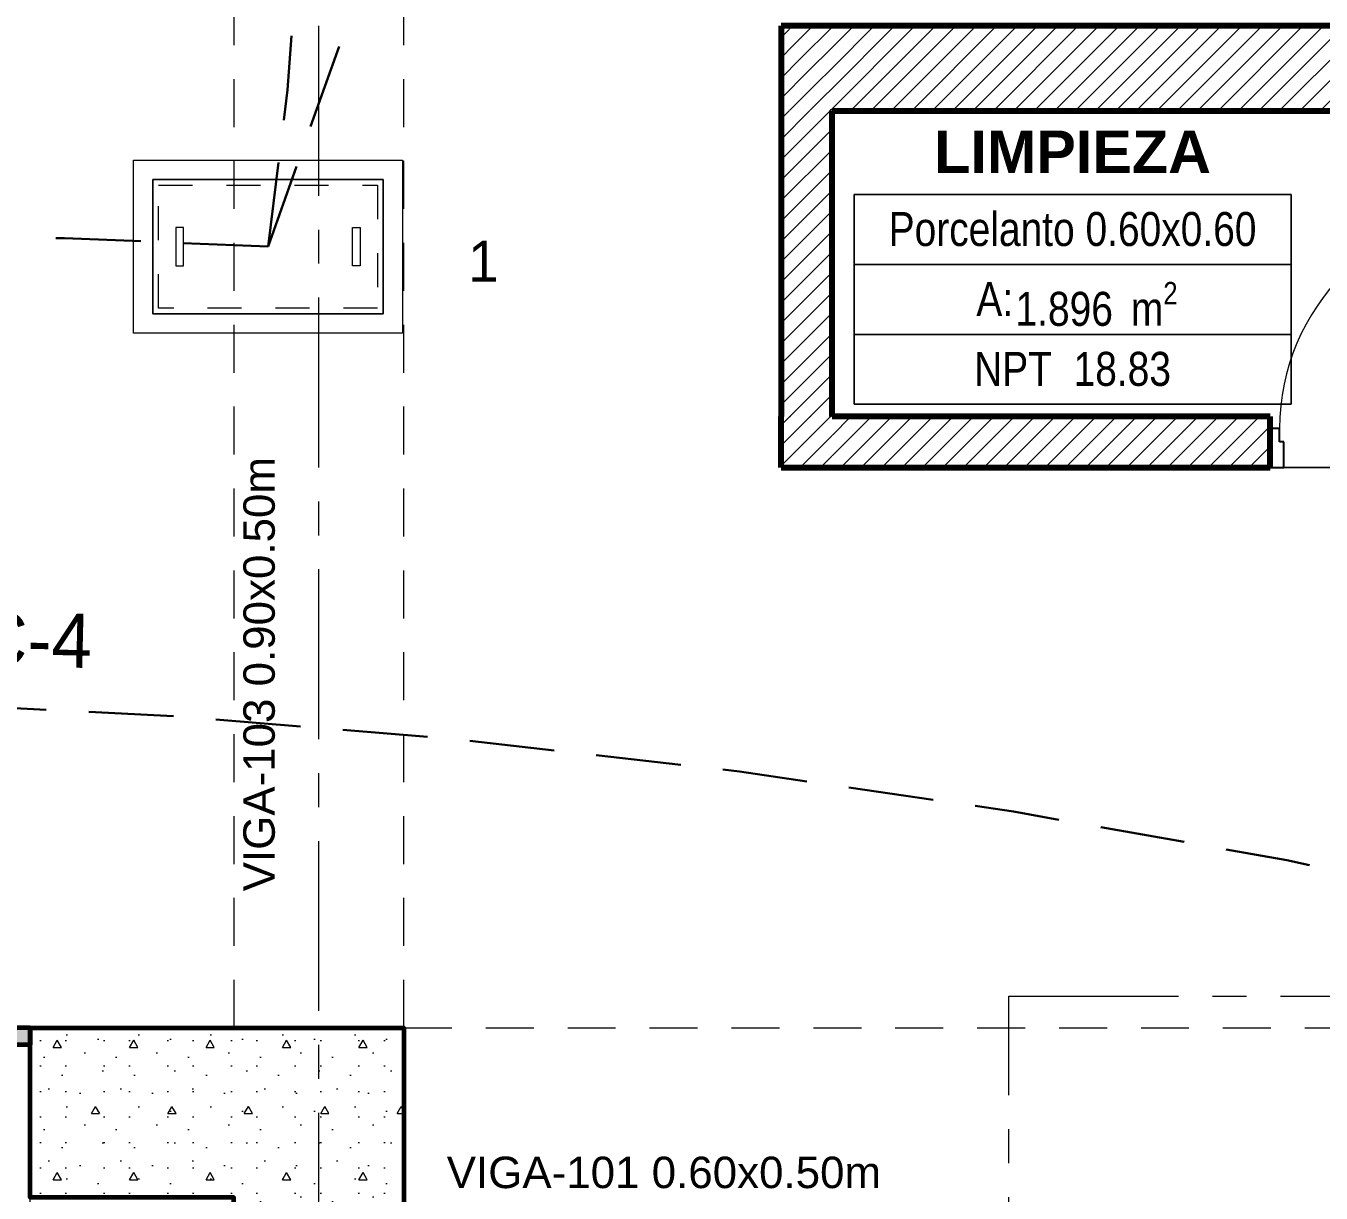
# Model space of a CAD drawing. Header units: inches. Extents: x -19 to 5698, y -728 to 92.
# Drawn here: x 413.458 to 417.27, y 16.913 to 20.35 of the extents above; entities that cross this region are included whole.
import ezdxf

# ---------------------------------------------------------------- set-up
doc = ezdxf.new("R2010")
doc.units = ezdxf.units.IN
doc.header["$MEASUREMENT"] = 0
doc.set_wipeout_variables(frame=1)
for name, pattern in [('01 HJ$0$REF - 01 HJ$0$HIDDEN2', [0.1875, 0.125, -0.0625]), ('CONTINUA', [0]), ('HIDDEN', [0.375, 0.25, -0.125]), ('Hidden Line', [0.195611, 0.141111, -0.0545]), ('HIDDEN2', [0.1875, 0.125, -0.0625]), ('Punto & Raya', [0.65, 0.5, -0.075, 0, -0.075]), ('Wipeout_Contour', [1, 0, -1])]:
    doc.linetypes.add(name, pattern=pattern)
for name, color, linetype, lineweight in [('00 APARATOS-ELECTRICOS', 253, 'Continuous', 0), ('00 conduct tomacorr', 120, 'HIDDEN', 30), ('00 IE CKTO ILUMINACION', 3, 'Continuous', 50), ('00_IE_Luminarias', 253, 'Continuous', 0), ('CANALES', 104, 'Continuous', 15)]:
    doc.layers.add(name, color=color, linetype=linetype, lineweight=lineweight)
for name, color, linetype in [('02 _ ARQ _ ALB _ Ejes Generales', 251, 'Continuous'), ('02 _ ARQ _ ZON _ Espacio.3D', 7, 'Continuous'), ('08 _ STR _ EXT _ 06 Columnas', 7, 'Continuous'), ('08 _ STR _ EXT _ 09 Vigas', 251, 'Continuous'), ('Acabado - Muros', 7, 'Continuous'), ('Estructura - 04 MURO', 7, 'Continuous'), ('Marcador - Secciones', 7, 'Continuous'), ('Notas - Etiquetas', 7, 'Continuous')]:
    doc.layers.add(name, color=color, linetype=linetype)
doc.styles.add('Estilo_Generado_4', font='swisse.ttf')
doc.styles.add('Estilo_Generado_8', font='arialbd.ttf')
doc.styles.add('Estilo_Generado_9', font='ARIALN.TTF')
pattern_1 = [(45, (370.000076, 2e-08), (-0.030052038, 0.030052038), [])]

# ---------------------------------------------------------------- blocks, each defined once
blk = doc.blocks.new('BUZON TIPO II')
at = {"layer": 'CANALES', "color": 5}
for p, q in [((-0.3, 0.175), (0.3, 0.175)), ((-0.3, -0.175), (-0.3, 0.175)), ((0.3, 0.175), (0.3, -0.175)), ((0.3, -0.175), (-0.3, -0.175))]:
    blk.add_line(p, q, dxfattribs=at)
blk.add_lwpolyline([(-0.35, 0.225), (0.35, 0.225), (0.35, -0.225), (-0.35, -0.225), (-0.35, 0.225)], dxfattribs=at)
at = {"layer": 'CANALES', "color": 3}
for points in [[(-0.3, 0.175), (-0.3, -0.175), (0.3, -0.175), (0.3, 0.175), (-0.3, 0.175)], [(-0.24, 0), (-0.24, 0.05), (-0.22, 0.05), (-0.22, 0), (-0.22, -0.05), (-0.24, -0.05), (-0.24, 0)], [(0.24, 0), (0.24, 0.05), (0.22, 0.05), (0.22, 0), (0.22, -0.05), (0.24, -0.05), (0.24, 0)]]:
    blk.add_lwpolyline(points, dxfattribs=at)
at = {"layer": 'CANALES', "color": 5, "linetype": '01 HJ$0$REF - 01 HJ$0$HIDDEN2', "ltscale": 0.1}
blk.add_lwpolyline([(-0.285, 0.16), (0.285, 0.16), (0.285, -0.16), (-0.285, -0.16), (-0.285, 0.16)], dxfattribs=at)

msp = doc.modelspace()

# ---------------------------------------------------------------- hatches: boundary and pattern name
at = {"layer": '08 _ STR _ EXT _ 06 Columnas', "linetype": 'Continuous', "lineweight": 9}
h = msp.add_hatch(dxfattribs=at)
h.set_pattern_fill('HORMIGÓN_EN_MASA_0002', style=0, pattern_type=2)
h.set_pattern_definition([(0, (370.00008, 2e-08), (0, 0.3897114), [0.024375, -0.200625]), (0, (370.11258, 0.19486), (0, 0.3897114), [0.024375, -0.200625]), (60, (370.00008, 2e-08), (-0.3375, 0.1948557), [0.024375, -0.200625]), (60, (370.22508, 2e-08), (-0.3375, 0.1948557), [0.024375, -0.200625]), (120, (370.02445, 2e-08), (0.3375, 0.1948557), [0.024375, -0.200625]), (120, (370.24945, 2e-08), (0.3375, 0.1948557), [0.024375, -0.200625]), (0, (370.000076, 0.0375), (0, 0.075), [0, -0.075, 0, -0.1125]), (45, (370.037576, 0.0375), (-0.05303301, 0.05303301), [0, -0.05625, 0, -0.09375])])
h.paths.add_polyline_path([(413.47, 17.4), (413.47, 16.9), (414.07, 16.9), (414.07, 16.1), (414.57, 16.1), (414.57, 17.4)])
at = {"layer": 'Acabado - Muros', "linetype": 'Continuous', "lineweight": 0}
msp.add_hatch(color=254, dxfattribs=at).paths.add_polyline_path([(413.37, 17.4), (413.37, 17.35), (413.47, 17.35), (413.47, 17.4)])

# ---------------------------------------------------------------- linework, layer by layer
at = {"layer": '00 conduct tomacorr'}
for centre, radius, start, end in [((394.5635, 27.0528), 20.9401, 339.44337, 11.98064), ((406.0193, 20.9538), 8.2468, 351.25545, 93.31864), ((413.2264, 4.276), 15.4529, 86.49827, 121.86511), ((412.1609, -7.9124), 26.2873, 77.23291, 105.65251)]:
    msp.add_arc(centre, radius, start, end, dxfattribs=at)
at = {"layer": '02 _ ARQ _ ALB _ Ejes Generales', "color": 251, "linetype": 'Punto & Raya', "lineweight": 13, "true_color": 0x636466}
msp.add_line((414.3201, 3.05), (414.3201, 44.9), dxfattribs=at)
at = {"layer": '02 _ ARQ _ ZON _ Espacio.3D', "color": 251, "linetype": 'Continuous', "lineweight": 13}
for p, q in [((417.1817, 19.8534), (415.8954, 19.8534)), ((415.8954, 19.8534), (415.8954, 19.2358)), ((415.8954, 19.8534), (417.1817, 19.8534)), ((415.8954, 19.6476), (415.8954, 19.8534)), ((417.1817, 19.2358), (417.1817, 19.8534)), ((417.1817, 19.8534), (417.1817, 19.6476)), ((417.1817, 19.6476), (415.8954, 19.6476)), ((415.8954, 19.6476), (417.1817, 19.6476)), ((415.8954, 19.4417), (415.8954, 19.6476)), ((417.1817, 19.6476), (417.1817, 19.4417)), ((417.1817, 19.4417), (415.8954, 19.4417)), ((415.8954, 19.4417), (417.1817, 19.4417)), ((415.8954, 19.2358), (415.8954, 19.4417)), ((417.1817, 19.4417), (417.1817, 19.2358)), ((415.8954, 19.2358), (417.1817, 19.2358)), ((417.1817, 19.2358), (415.8954, 19.2358))]:
    msp.add_line(p, q, dxfattribs=at)
at = {"layer": '02 _ ARQ _ ZON _ Espacio.3D', "color": 254, "linetype": 'Continuous', "lineweight": 0, "flags": 128}
msp.add_lwpolyline([(390.0701, 17.4), (414.5701, 17.4), (414.5701, 16.25), (415.7701, 16.25), (415.7701, 15.5372), (417.4201, 15.5372), (417.4201, 15.1499), (418.3201, 15.1499), (418.3204, 17.1), (417.8201, 17.1), (417.8201, 19.05), (415.6804, 19.05), (415.6804, 20.35), (416.6701, 20.35)], dxfattribs=at)
at = {"layer": '02 _ ARQ _ ZON _ Espacio.3D', "color": 9, "linetype": 'Continuous', "lineweight": 5, "flags": 128}
msp.add_lwpolyline([(415.8304, 20.1), (415.8304, 19.2), (417.12, 19.2), (417.12, 19.05), (417.82, 19.05), (417.82, 20.1)], close=True, dxfattribs=at)
at = {"layer": '02 _ ARQ _ ZON _ Espacio.3D', "color": 254, "linetype": 'Continuous', "lineweight": 0, "flags": 128}
msp.add_lwpolyline([(407.12, 16.5), (407.12, 8.1), (407.5701, 8.1), (407.5701, 7.7), (407.7701, 7.7), (407.7701, 7.3311), (413.6701, 7.3311), (413.6701, 7.7), (414.0701, 7.7), (414.0701, 8.1), (414.5701, 8.1), (414.5701, 7.35), (420.6701, 7.35), (420.6701, 7.7), (421.0701, 7.7), (421.0701, 8.1), (421.4201, 8.1), (421.4199, 11.45), (413.47, 11.4499), (413.47, 16.9), (413.47, 17.35), (407.5701, 17.3493), (407.5701, 16.5)], close=True, dxfattribs=at)
at = {"layer": '08 _ STR _ EXT _ 06 Columnas', "color": 7, "linetype": 'Continuous', "lineweight": 60, "flags": 128}
msp.add_lwpolyline([(413.47, 17.4), (414.57, 17.4), (414.57, 16.1), (414.07, 16.1), (414.07, 16.9), (413.47, 16.9)], close=True, dxfattribs=at)
at = {"layer": '08 _ STR _ EXT _ 09 Vigas', "color": 251, "linetype": 'Hidden Line', "lineweight": 13, "true_color": 0x636466}
for p, q in [((414.0701, 17.4), (414.0701, 29.7)), ((414.5701, 17.4), (414.5701, 29.7)), ((400.5701, 17.4), (414.0701, 17.4)), ((414.5701, 17.4), (421.0701, 17.4)), ((414.5701, 17.4), (421.0701, 17.4))]:
    msp.add_line(p, q, dxfattribs=at)
at = {"layer": 'Acabado - Muros', "color": 7, "linetype": 'Continuous', "lineweight": 60}
for p, q in [((413.47, 17.4), (413.37, 17.4)), ((413.47, 17.4), (413.47, 17.35)), ((413.47, 17.35), (413.37, 17.35))]:
    msp.add_line(p, q, dxfattribs=at)
at = {"layer": 'Estructura - 04 MURO', "color": 165, "linetype": 'Continuous', "lineweight": 25}
for p, q in [((417.1481, 19.125), (417.1481, 19.165)), ((417.1601, 19.125), (417.1481, 19.125)), ((417.1601, 19.05), (417.1601, 19.125))]:
    msp.add_line(p, q, dxfattribs=at)
at = {"layer": 'Estructura - 04 MURO', "color": 165, "linetype": 'Continuous', "lineweight": 15}
msp.add_arc((417.7921, 19.165), 0.644, 90, 180, dxfattribs=at)
at = {"layer": 'Marcador - Secciones', "color": 251, "linetype": 'Punto & Raya', "lineweight": 13, "true_color": 0x636466}
for p, q in [((416.3507, 10.0018), (416.3507, 17.4928)), ((416.3507, 17.4928), (426.7072, 17.4928))]:
    msp.add_line(p, q, dxfattribs=at)

# ---------------------------------------------------------------- block references
at = {"layer": '00 APARATOS-ELECTRICOS', "lineweight": 25, "xscale": 1.130955386209125, "yscale": 1.130955386209125, "zscale": 1.130955386209125, "rotation": 180.0000000000012}
msp.add_blockref('BUZON TIPO II', (414.1702, 19.7), dxfattribs=at)

# ---------------------------------------------------------------- texts
at = {"layer": '00 IE CKTO ILUMINACION', "color": 4, "linetype": 'CONTINUA', "lineweight": 15}
msp.add_text('C-4', height=0.15962, rotation=358.6861, dxfattribs=at).set_placement((413.3064, 18.467))
at = {"layer": '00_IE_Luminarias', "color": 240, "linetype": 'HIDDEN2', "true_color": 0xed1f24}
msp.add_text('1', height=0.1204, dxfattribs=at).set_placement((414.7593, 19.5968, -5710.8719))
at = {"layer": '02 _ ARQ _ ZON _ Espacio.3D', "color": 251, "lineweight": 25, "attachment_point": 2}
for s, insert, char_height, style in [('\\A1;{\\pqc;\\pt0;\\fArial|b1|i0|c0|p34;LIMPIEZA}', (416.5385, 20.0419), 0.125, 'Estilo_Generado_8'), ('\\A1;{\\pqc;\\pt0;\\fArial Narrow|b0|i0|c0|p34;Porcelanto 0.60x0.60}', (416.5385, 19.802), 0.1, 'Estilo_Generado_9'), ('\\A1;{\\pqc;\\pt0,0.3;\\fArial Narrow|b0|i0|c0|p34;1.896\\fArial Narrow|b0|i0|c0|p34;\\A1{\\H.66x;\\S^  ;}\\fArial Narrow|b0|i0|c0|p34; m\\fArial Narrow|b0|i0|c0|p34;\\A1{\\H.66x;\\S2^  ;}}', (416.6091, 19.5961), 0.1, 'Estilo_Generado_9'), ('\\A1;{\\pqc;\\pt0;\\fArial Narrow|b0|i0|c0|p34;A: }', (416.3094, 19.5957), 0.1, 'Estilo_Generado_9'), ('\\A1;{\\pqc;\\pt0;\\fArial Narrow|b0|i0|c0|p34;NPT  18.83}', (416.5385, 19.3902), 0.1, 'Estilo_Generado_9')]:
    msp.add_mtext(s, dxfattribs=dict(at, insert=insert, char_height=char_height, style=style))
at = {"layer": 'Notas - Etiquetas', "color": 171, "linetype": 'Continuous', "lineweight": 13, "insert": (414.0976, 17.802), "char_height": 0.0925, "attachment_point": 1, "rotation": 90, "style": 'Estilo_Generado_4'}
msp.add_mtext('\\A1;{\\pql;\\fSwis721 Ex BT|b0|i0|c0|p34;VIGA-103\\fSwis721 Ex BT|b0|i0|c0|p34; \\fSwis721 Ex BT|b0|i0|c0|p34;0.90\\fSwis721 Ex BT|b0|i0|c0|p34;x\\fSwis721 Ex BT|b0|i0|c0|p34;0.50\\fSwis721 Ex BT|b0|i0|c0|p34;m}', dxfattribs=at)
at = {"layer": 'Notas - Etiquetas', "color": 171, "linetype": 'Continuous', "lineweight": 13, "insert": (414.6963, 16.9267), "char_height": 0.0925, "attachment_point": 7, "style": 'Estilo_Generado_4'}
msp.add_mtext('\\A1;{\\pql;\\fSwis721 Ex BT|b0|i0|c0|p34;VIGA-101\\fSwis721 Ex BT|b0|i0|c0|p34; \\fSwis721 Ex BT|b0|i0|c0|p34;0.60\\fSwis721 Ex BT|b0|i0|c0|p34;x\\fSwis721 Ex BT|b0|i0|c0|p34;0.50\\fSwis721 Ex BT|b0|i0|c0|p34;m}', dxfattribs=at)

# ---------------------------------------------------------------- next in the draw order: wipeouts: each hides what was drawn before it
at = {"color": 254, "linetype": 'Wipeout_Contour', "lineweight": 0, "ltscale": 9786.583603}
msp.add_wipeout([(415.8304, 20.1), (415.6804, 20.35), (415.6804, 20.1)], dxfattribs=at).dxf.layer = 'Estructura - 04 MURO'
at = {"color": 254, "linetype": 'Wipeout_Contour', "lineweight": 0, "ltscale": 9786.57095}
msp.add_wipeout([(415.8304, 19.2), (415.6804, 19.2), (415.6804, 19.05)], dxfattribs=at).dxf.layer = 'Estructura - 04 MURO'

# ---------------------------------------------------------------- next in the draw order: hatches: boundary and pattern name
at = {"layer": 'Estructura - 04 MURO', "linetype": 'Continuous', "lineweight": 5}
h = msp.add_hatch(dxfattribs=at)
h.set_pattern_fill('LADRILLO_COMÚN_0002', color=250, style=0, pattern_type=2)
h.set_pattern_definition(pattern_1)
h.paths.add_polyline_path([(415.8304, 20.1), (415.6804, 20.35), (415.6804, 20.1)])
h = msp.add_hatch(dxfattribs=at)
h.set_pattern_fill('LADRILLO_COMÚN_0002', color=250, style=0, pattern_type=2)
h.set_pattern_definition(pattern_1)
h.paths.add_polyline_path([(415.8304, 19.2), (415.6804, 19.2), (415.6804, 19.05)])

# ---------------------------------------------------------------- next in the draw order: wipeouts: each hides what was drawn before it
at = {"color": 254, "linetype": 'Wipeout_Contour', "lineweight": 0, "ltscale": 13058.995794}
msp.add_wipeout([(415.8304, 20.1), (421.0701, 20.1), (421.0701, 20.35), (415.8304, 20.35)], dxfattribs=at).dxf.layer = 'Estructura - 04 MURO'
at = {"color": 254, "linetype": 'Wipeout_Contour', "lineweight": 0, "ltscale": 9785.714222}
msp.add_wipeout([(415.8304, 19.2), (415.6804, 19.05), (415.8304, 19.05)], dxfattribs=at).dxf.layer = 'Estructura - 04 MURO'

# ---------------------------------------------------------------- next in the draw order: hatches: boundary and pattern name
at = {"layer": 'Estructura - 04 MURO', "linetype": 'Continuous', "lineweight": 5}
h = msp.add_hatch(dxfattribs=at)
h.set_pattern_fill('LADRILLO_COMÚN_0002', color=250, style=0, pattern_type=2)
h.set_pattern_definition(pattern_1)
h.paths.add_polyline_path([(415.8304, 20.1), (421.0701, 20.1), (421.0701, 20.35), (415.8304, 20.35)])
h = msp.add_hatch(dxfattribs=at)
h.set_pattern_fill('LADRILLO_COMÚN_0002', color=250, style=0, pattern_type=2)
h.set_pattern_definition(pattern_1)
h.paths.add_polyline_path([(415.8304, 19.2), (415.6804, 19.05), (415.8304, 19.05)])

# ---------------------------------------------------------------- next in the draw order: linework, layer by layer
at = {"layer": 'Estructura - 04 MURO', "color": 7, "linetype": 'Continuous', "lineweight": 80, "flags": 128}
msp.add_lwpolyline([(415.6804, 19.05), (415.6804, 19.2)], dxfattribs=at)

# ---------------------------------------------------------------- next in the draw order: wipeouts: each hides what was drawn before it
at = {"color": 254, "linetype": 'Wipeout_Contour', "lineweight": 0, "ltscale": 9785.741369}
msp.add_wipeout([(415.8304, 20.35), (415.6804, 20.35), (415.8304, 20.1)], dxfattribs=at).dxf.layer = 'Estructura - 04 MURO'
at = {"color": 254, "linetype": 'Wipeout_Contour', "lineweight": 0, "ltscale": 13051.069385}
msp.add_wipeout([(415.8304, 19.05), (417.1201, 19.05), (417.1201, 19.2), (415.8304, 19.2)], dxfattribs=at).dxf.layer = 'Estructura - 04 MURO'

# ---------------------------------------------------------------- next in the draw order: hatches: boundary and pattern name
at = {"layer": 'Estructura - 04 MURO', "linetype": 'Continuous', "lineweight": 5}
h = msp.add_hatch(dxfattribs=at)
h.set_pattern_fill('LADRILLO_COMÚN_0002', color=250, style=0, pattern_type=2)
h.set_pattern_definition(pattern_1)
h.paths.add_polyline_path([(415.8304, 20.35), (415.6804, 20.35), (415.8304, 20.1)])
h = msp.add_hatch(dxfattribs=at)
h.set_pattern_fill('LADRILLO_COMÚN_0002', color=250, style=0, pattern_type=2)
h.set_pattern_definition(pattern_1)
h.paths.add_polyline_path([(415.8304, 19.05), (417.1201, 19.05), (417.1201, 19.2), (415.8304, 19.2)])

# ---------------------------------------------------------------- next in the draw order: linework, layer by layer
at = {"layer": 'Estructura - 04 MURO', "color": 7, "linetype": 'Continuous', "lineweight": 80}
for p, q in [((417.1201, 19.165), (417.1201, 19.2)), ((417.1201, 19.165), (417.1201, 19.2)), ((417.1201, 19.05), (417.1201, 19.165)), ((417.1201, 19.05), (417.1201, 19.165)), ((417.1201, 19.05), (417.1201, 19.165))]:
    msp.add_line(p, q, dxfattribs=at)
at = {"layer": 'Estructura - 04 MURO', "color": 165, "linetype": 'Continuous', "lineweight": 25}
for p, q in [((417.1481, 19.165), (417.1201, 19.165)), ((417.1201, 19.165), (417.1201, 19.05)), ((417.1201, 19.05), (417.1601, 19.05))]:
    msp.add_line(p, q, dxfattribs=at)
at = {"layer": 'Estructura - 04 MURO', "color": 7, "linetype": 'Continuous', "lineweight": 80, "flags": 128}
for points in [[(415.6804, 20.35), (415.6804, 20.1)], [(421.0701, 20.35), (415.6804, 20.35)], [(415.8304, 20.1), (417.8201, 20.1)], [(417.1201, 19.2), (415.8304, 19.2)], [(415.6804, 19.05), (417.1201, 19.05)]]:
    msp.add_lwpolyline(points, dxfattribs=at)

# ---------------------------------------------------------------- next in the draw order: wipeouts: each hides what was drawn before it
at = {"color": 254, "linetype": 'Wipeout_Contour', "lineweight": 0, "ltscale": 13048.20273}
msp.add_wipeout([(415.6804, 20.1), (415.6804, 19.2), (415.8304, 19.2), (415.8304, 20.1)], dxfattribs=at).dxf.layer = 'Estructura - 04 MURO'

# ---------------------------------------------------------------- next in the draw order: hatches: boundary and pattern name
at = {"layer": 'Estructura - 04 MURO', "linetype": 'Continuous', "lineweight": 5}
h = msp.add_hatch(dxfattribs=at)
h.set_pattern_fill('LADRILLO_COMÚN_0002', color=250, style=0, pattern_type=2)
h.set_pattern_definition(pattern_1)
h.paths.add_polyline_path([(415.6804, 20.1), (415.6804, 19.2), (415.8304, 19.2), (415.8304, 20.1)])

# ---------------------------------------------------------------- next in the draw order: linework, layer by layer
at = {"layer": 'Estructura - 04 MURO', "color": 7, "linetype": 'Continuous', "lineweight": 80, "flags": 128}
for points in [[(415.6804, 20.1), (415.6804, 19.2)], [(415.8304, 19.2), (415.8304, 20.1)]]:
    msp.add_lwpolyline(points, dxfattribs=at)

doc.saveas('drawing.dxf')
